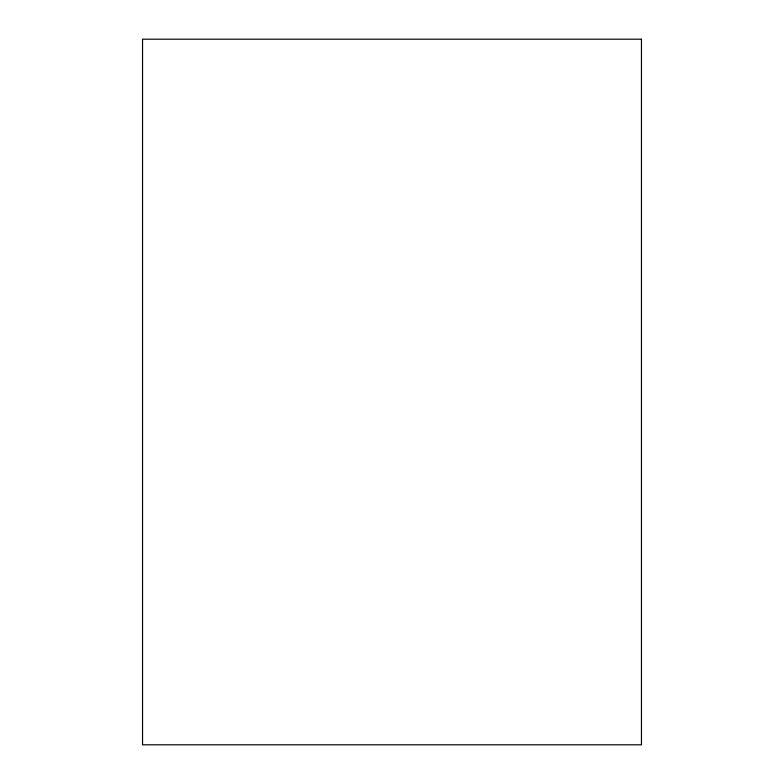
<?xml version="1.0" encoding="UTF-8"?>
<svg xmlns="http://www.w3.org/2000/svg" width="784" height="784" viewBox="0 0 784 784"><rect width="100%" height="100%" fill="white"/><g stroke="black" fill="none" stroke-linecap="round" stroke-linejoin="round"><path stroke-width="1.18" d="M641.459 39.2L142.541 39.2L142.541 744.8L641.459 744.8L641.459 39.2"/></g></svg>
